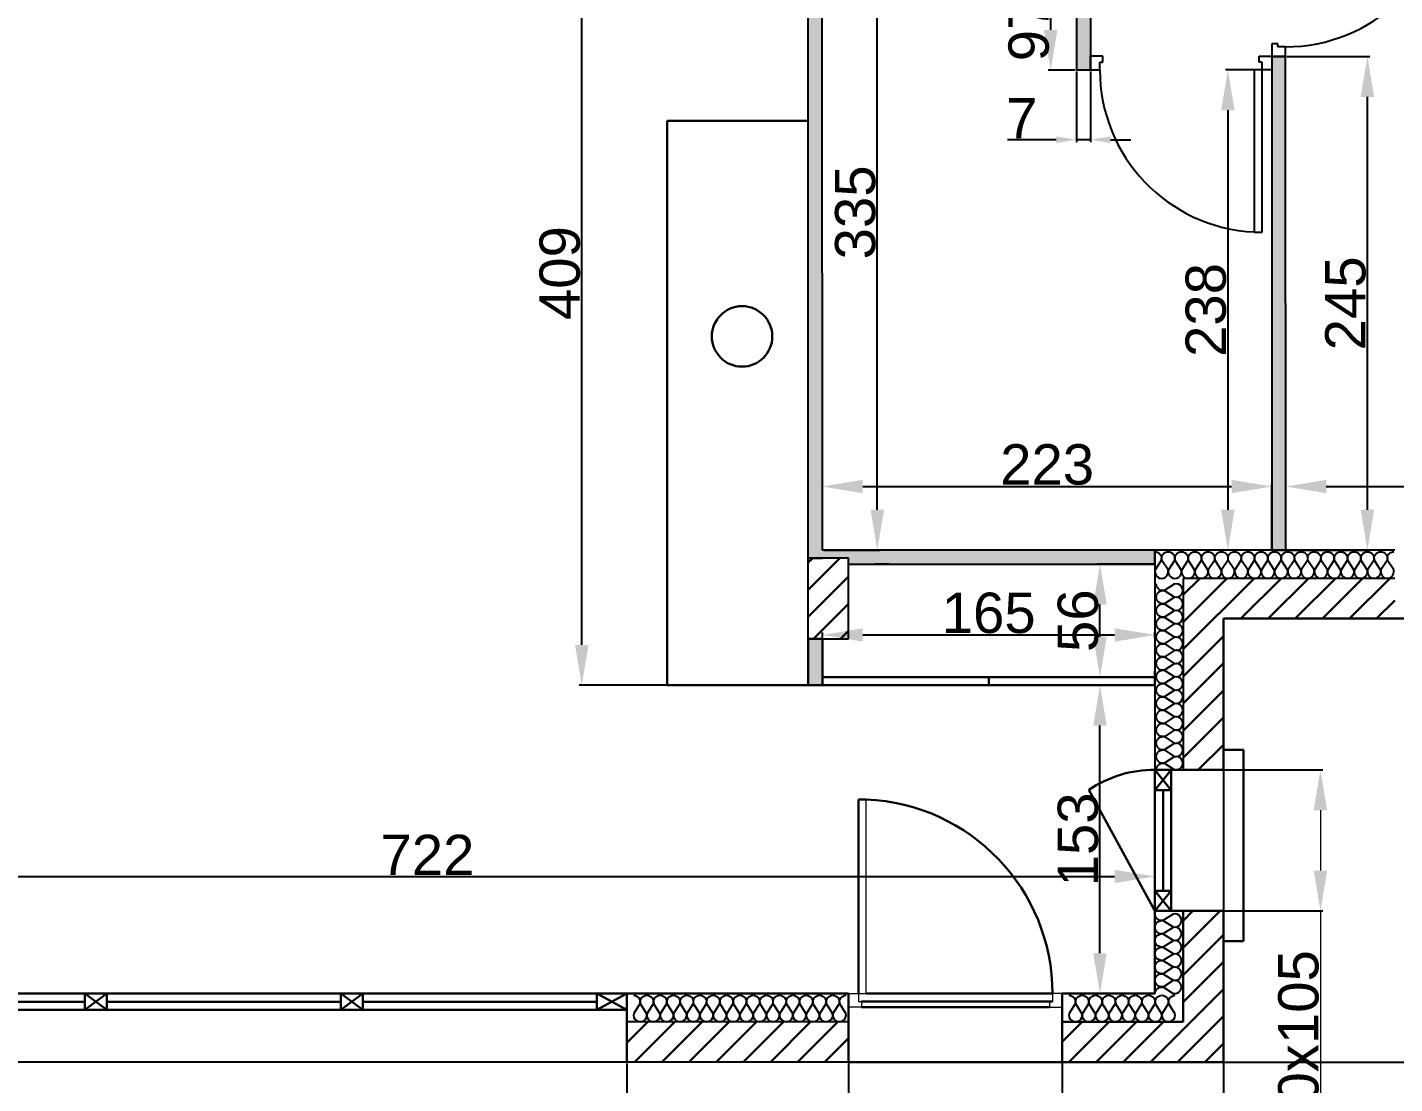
# Model space of a CAD drawing. Header units: millimetres. Extents: x -255 to 11976, y -437 to 3955.
# Drawn here: x 548 to 1226, y -10 to 514 of the extents above; entities that cross this region are included whole.
import ezdxf

# ---------------------------------------------------------------- set-up
doc = ezdxf.new("R2010")
doc.units = ezdxf.units.MM
for name, color, linetype in [('Cheminée', 20, 'Continuous'), ('Cloisons', 8, 'Continuous'), ('Cotation', 7, 'Continuous'), ('Isolation', 6, 'Continuous'), ('MenuisInt', 4, 'Continuous')]:
    doc.layers.add(name, color=color, linetype=linetype)
doc.layers.add('MenuisExt', color=140, linetype='Continuous', lineweight=18)
doc.styles.get("Standard").update_dxf_attribs({"font": 'arial.ttf'})
doc.dimstyles.new('ISO-25', dxfattribs={"dimtxt": 2.5, "dimasz": 2.5, "dimexe": 1.25, "dimexo": 0.625, "dimtad": 1, "dimtxsty": 'Standard', "dimcen": 2.5, "dimadec": 0, "dimazin": 0, "dimtfac": 1, "dimtmove": 0, "dimatfit": 3, "dimfxl": 1, "dimarcsym": 0})

# ---------------------------------------------------------------- blocks, each defined once
blk = doc.blocks.new('*U12')
at = {"flags": 128}
for points in [[(0, 1, -0.505863), (0.239, 0.676), (0.009, 0.318, 1.322645), (0.491, 0.318), (0.261, 0.676, -0.505863), (0.5, 1)], [(0.5, 1, -0.505863), (0.739, 0.676), (0.509, 0.318, 1.322645), (0.991, 0.318), (0.761, 0.676, -0.505863), (1, 1)], [(1, 1, -0.505863), (1.239, 0.676), (1.009, 0.318, 1.322645), (1.491, 0.318), (1.261, 0.676, -0.505863), (1.5, 1)], [(1.5, 1, -0.505863), (1.739, 0.676), (1.509, 0.318, 1.322645), (1.991, 0.318), (1.761, 0.676, -0.505863), (2, 1)], [(2, 1, -0.505863), (2.239, 0.676), (2.009, 0.318, 1.322645), (2.491, 0.318), (2.261, 0.676, -0.505863), (2.5, 1)], [(2.5, 1, -0.505863), (2.739, 0.676), (2.509, 0.318, 1.322645), (2.991, 0.318), (2.761, 0.676, -0.505863), (3, 1)], [(3, 1, -0.505863), (3.239, 0.676), (3.009, 0.318, 1.322645), (3.491, 0.318), (3.261, 0.676, -0.505863), (3.5, 1)], [(3.5, 1, -0.505863), (3.739, 0.676), (3.509, 0.318, 1.322645), (3.991, 0.318), (3.761, 0.676, -0.505863), (4, 1)], [(4, 1, -0.505863), (4.239, 0.676), (4.009, 0.318, 1.322645), (4.491, 0.318), (4.261, 0.676, -0.505863), (4.5, 1)], [(4.5, 1, -0.505863), (4.739, 0.676), (4.509, 0.318, 1.322645), (4.991, 0.318), (4.761, 0.676, -0.505863), (5, 1)], [(5, 1, -0.505863), (5.239, 0.676), (5.009, 0.318, 1.322645), (5.491, 0.318), (5.261, 0.676, -0.505863), (5.5, 1)], [(5.5, 1, -0.505863), (5.739, 0.676), (5.509, 0.318, 1.322645), (5.991, 0.318), (5.761, 0.676, -0.505863), (6, 1)], [(6, 1, -0.505863), (6.239, 0.676), (6.009, 0.318, 1.322645), (6.491, 0.318), (6.261, 0.676, -0.505863), (6.5, 1)], [(6.5, 1, -0.505863), (6.739, 0.676), (6.509, 0.318, 1.322645), (6.991, 0.318), (6.761, 0.676, -0.505863), (7, 1)], [(7, 1, -0.505863), (7.239, 0.676), (7.009, 0.318, 1.322645), (7.491, 0.318), (7.261, 0.676, -0.505863), (7.5, 1)], [(7.5, 1, -0.505863), (7.739, 0.676), (7.509, 0.318, 1.322645), (7.991, 0.318), (7.761, 0.676, -0.505863), (8, 1)]]:
    blk.add_lwpolyline(points, format="xyb", dxfattribs=at)
blk = doc.blocks.new('*U13')
at = {"flags": 128}
for points in [[(0, 1, -0.505863), (0.239, 0.676), (0.009, 0.318, 1.322645), (0.491, 0.318), (0.261, 0.676, -0.505863), (0.5, 1)], [(0.5, 1, -0.505863), (0.739, 0.676), (0.509, 0.318, 1.322645), (0.991, 0.318), (0.761, 0.676, -0.505863), (1, 1)], [(1, 1, -0.505863), (1.239, 0.676), (1.009, 0.318, 1.322645), (1.491, 0.318), (1.261, 0.676, -0.505863), (1.5, 1)], [(1.5, 1, -0.505863), (1.739, 0.676), (1.509, 0.318, 1.322645), (1.991, 0.318), (1.761, 0.676, -0.505863), (2, 1)], [(2, 1, -0.505863), (2.239, 0.676), (2.009, 0.318, 1.322645), (2.491, 0.318), (2.261, 0.676, -0.505863), (2.5, 1)], [(2.5, 1, -0.505863), (2.739, 0.676), (2.509, 0.318, 1.322645), (2.991, 0.318), (2.761, 0.676, -0.505863), (3, 1)], [(3, 1, -0.505863), (3.239, 0.676), (3.009, 0.318, 1.322645), (3.491, 0.318), (3.261, 0.676, -0.505863), (3.5, 1)], [(3.5, 1, -0.505863), (3.739, 0.676), (3.509, 0.318, 1.322645), (3.991, 0.318), (3.761, 0.676, -0.505863), (4, 1)]]:
    blk.add_lwpolyline(points, format="xyb", dxfattribs=at)
blk = doc.blocks.new('*U14')
at = {"flags": 128}
for points in [[(0, 1, -0.505863), (0.239, 0.676), (0.009, 0.318, 1.322645), (0.491, 0.318), (0.261, 0.676, -0.505863), (0.5, 1)], [(0.5, 1, -0.505863), (0.739, 0.676), (0.509, 0.318, 1.322645), (0.991, 0.318), (0.761, 0.676, -0.505863), (1, 1)], [(1, 1, -0.505863), (1.239, 0.676), (1.009, 0.318, 1.322645), (1.491, 0.318), (1.261, 0.676, -0.505863), (1.5, 1)], [(1.5, 1, -0.505863), (1.739, 0.676), (1.509, 0.318, 1.322645), (1.991, 0.318), (1.761, 0.676, -0.505863), (2, 1)], [(2, 1, -0.505863), (2.239, 0.676), (2.009, 0.318, 1.322645), (2.491, 0.318), (2.261, 0.676, -0.505863), (2.5, 1)], [(2.5, 1, -0.505863), (2.739, 0.676), (2.509, 0.318, 1.322645), (2.991, 0.318), (2.761, 0.676, -0.505863), (3, 1)], [(3, 1, -0.505863), (3.239, 0.676), (3.009, 0.318, 1.322645), (3.491, 0.318), (3.261, 0.676, -0.505863), (3.5, 1)], [(3.5, 1, -0.505863), (3.739, 0.676), (3.509, 0.318, 1.322645), (3.991, 0.318), (3.761, 0.676, -0.505863), (4, 1)], [(4, 1, -0.505863), (4.239, 0.676), (4.009, 0.318, 1.322645), (4.491, 0.318), (4.261, 0.676, -0.505863), (4.5, 1)], [(4.5, 1, -0.505863), (4.739, 0.676), (4.509, 0.318, 1.322645), (4.991, 0.318), (4.761, 0.676, -0.505863), (5, 1)], [(5, 1, -0.505863), (5.239, 0.676), (5.009, 0.318, 1.322645), (5.491, 0.318), (5.261, 0.676, -0.505863), (5.5, 1)], [(5.5, 1, -0.505863), (5.739, 0.676), (5.509, 0.318, 1.322645), (5.991, 0.318), (5.761, 0.676, -0.505863), (6, 1)], [(6, 1, -0.505863), (6.239, 0.676), (6.009, 0.318, 1.322645), (6.491, 0.318), (6.261, 0.676, -0.505863), (6.5, 1)], [(6.5, 1, -0.505863), (6.739, 0.676), (6.509, 0.318, 1.322645), (6.991, 0.318), (6.761, 0.676, -0.505863), (7, 1)], [(7, 1, -0.505863), (7.239, 0.676), (7.009, 0.318, 1.322645), (7.491, 0.318), (7.261, 0.676, -0.505863), (7.5, 1)], [(7.5, 1, -0.505863), (7.739, 0.676), (7.509, 0.318, 1.322645), (7.991, 0.318), (7.761, 0.676, -0.505863), (8, 1)], [(8, 1, -0.505863), (8.239, 0.676), (8.009, 0.318, 1.322645), (8.491, 0.318), (8.261, 0.676, -0.505863), (8.5, 1)], [(8.5, 1, -0.505863), (8.739, 0.676), (8.509, 0.318, 1.322645), (8.991, 0.318), (8.761, 0.676, -0.505863), (9, 1)]]:
    blk.add_lwpolyline(points, format="xyb", dxfattribs=at)
blk = doc.blocks.new('*U20')
at = {"flags": 128}
for points in [[(0, 1, -0.505863), (0.239, 0.676), (0.009, 0.318, 1.322645), (0.491, 0.318), (0.261, 0.676, -0.505863), (0.5, 1)], [(0.5, 1, -0.505863), (0.739, 0.676), (0.509, 0.318, 1.322645), (0.991, 0.318), (0.761, 0.676, -0.505863), (1, 1)], [(1, 1, -0.505863), (1.239, 0.676), (1.009, 0.318, 1.322645), (1.491, 0.318), (1.261, 0.676, -0.505863), (1.5, 1)], [(1.5, 1, -0.505863), (1.739, 0.676), (1.509, 0.318, 1.322645), (1.991, 0.318), (1.761, 0.676, -0.505863), (2, 1)], [(2, 1, -0.505863), (2.239, 0.676), (2.009, 0.318, 1.322645), (2.491, 0.318), (2.261, 0.676, -0.505863), (2.5, 1)], [(2.5, 1, -0.505863), (2.739, 0.676), (2.509, 0.318, 1.322645), (2.991, 0.318), (2.761, 0.676, -0.505863), (3, 1)]]:
    blk.add_lwpolyline(points, format="xyb", dxfattribs=at)
blk = doc.blocks.new('*U21')
at = {"flags": 128}
for points in [[(0, 1, -0.505863), (0.239, 0.676), (0.009, 0.318, 1.322645), (0.491, 0.318), (0.261, 0.676, -0.505863), (0.5, 1)], [(0.5, 1, -0.505863), (0.739, 0.676), (0.509, 0.318, 1.322645), (0.991, 0.318), (0.761, 0.676, -0.505863), (1, 1)], [(1, 1, -0.505863), (1.239, 0.676), (1.009, 0.318, 1.322645), (1.491, 0.318), (1.261, 0.676, -0.505863), (1.5, 1)], [(1.5, 1, -0.505863), (1.739, 0.676), (1.509, 0.318, 1.322645), (1.991, 0.318), (1.761, 0.676, -0.505863), (2, 1)], [(2, 1, -0.505863), (2.239, 0.676), (2.009, 0.318, 1.322645), (2.491, 0.318), (2.261, 0.676, -0.505863), (2.5, 1)], [(2.5, 1, -0.505863), (2.739, 0.676), (2.509, 0.318, 1.322645), (2.991, 0.318), (2.761, 0.676, -0.505863), (3, 1)], [(3, 1, -0.505863), (3.239, 0.676), (3.009, 0.318, 1.322645), (3.491, 0.318), (3.261, 0.676, -0.505863), (3.5, 1)], [(3.5, 1, -0.505863), (3.739, 0.676), (3.509, 0.318, 1.322645), (3.991, 0.318), (3.761, 0.676, -0.505863), (4, 1)], [(4, 1, -0.505863), (4.239, 0.676), (4.009, 0.318, 1.322645), (4.491, 0.318), (4.261, 0.676, -0.505863), (4.5, 1)], [(4.5, 1, -0.505863), (4.739, 0.676), (4.509, 0.318, 1.322645), (4.991, 0.318), (4.761, 0.676, -0.505863), (5, 1)], [(5, 1, -0.505863), (5.239, 0.676), (5.009, 0.318, 1.322645), (5.491, 0.318), (5.261, 0.676, -0.505863), (5.5, 1)], [(5.5, 1, -0.505863), (5.739, 0.676), (5.509, 0.318, 1.322645), (5.991, 0.318), (5.761, 0.676, -0.505863), (6, 1)], [(6, 1, -0.505863), (6.239, 0.676), (6.009, 0.318, 1.322645), (6.491, 0.318), (6.261, 0.676, -0.505863), (6.5, 1)], [(6.5, 1, -0.505863), (6.739, 0.676), (6.509, 0.318, 1.322645), (6.991, 0.318), (6.761, 0.676, -0.505863), (7, 1)]]:
    blk.add_lwpolyline(points, format="xyb", dxfattribs=at)
blk = doc.blocks.new('*D43')
at = {"layer": 'Cotation', "color": 0, "lineweight": -2, "transparency": 16777216}
for p, q in [((351.13, -0.32), (351.13, -120.43)), ((1141.13, -0.32), (1141.13, -120.43)), ((371.13, -119.18), (1121.13, -119.18))]:
    blk.add_line(p, q, dxfattribs=at)
at = {"layer": 'Cotation', "color": 0, "lineweight": 30, "transparency": 16777216}
for points in [[(371.13, -115.85), (371.13, -122.52), (351.13, -119.18)], [(1121.13, -115.85), (1121.13, -122.52), (1141.13, -119.18)]]:
    blk.add_solid(points, dxfattribs=at)
at = {"layer": 'Defpoints', "color": 0, "lineweight": 30, "transparency": 16777216}
for p in [(351.13, 0.31), (1141.13, 0.31), (1141.13, -119.18)]:
    blk.add_point(p, dxfattribs=at)
at = {"layer": 'Cotation', "color": 0, "lineweight": 30, "transparency": 16777216, "insert": (746.13, -108.35), "char_height": 20, "attachment_point": 5}
blk.add_mtext('790', dxfattribs=at)
blk = doc.blocks.new('*D44')
at = {"layer": 'Cotation', "color": 0, "lineweight": -2, "transparency": 16777216}
for p, q in [((1141.13, 219.68), (1141.13, -120.85)), ((1491.13, 219.68), (1491.13, -120.85)), ((1161.13, -119.6), (1471.13, -119.6))]:
    blk.add_line(p, q, dxfattribs=at)
at = {"layer": 'Cotation', "color": 0, "lineweight": 30, "transparency": 16777216}
for points in [[(1161.13, -116.27), (1161.13, -122.93), (1141.13, -119.6)], [(1471.13, -116.27), (1471.13, -122.93), (1491.13, -119.6)]]:
    blk.add_solid(points, dxfattribs=at)
at = {"layer": 'Defpoints', "color": 0, "lineweight": 30, "transparency": 16777216}
for p in [(1141.13, 220.31), (1491.13, 220.31), (1491.13, -119.6)]:
    blk.add_point(p, dxfattribs=at)
at = {"layer": 'Cotation', "color": 0, "lineweight": 30, "transparency": 16777216, "insert": (1316.13, -108.76), "char_height": 20, "attachment_point": 5}
blk.add_mtext('350', dxfattribs=at)
blk = doc.blocks.new('*D47')
at = {"layer": 'Cotation', "color": 0, "lineweight": -2, "transparency": 16777216}
for p, q in [((1141.76, 220.31), (1746.33, 220.31)), ((1745.08, 200.31), (1745.08, 20.31)), ((1141.76, 0.31), (1746.33, 0.31))]:
    blk.add_line(p, q, dxfattribs=at)
at = {"layer": 'Cotation', "color": 0, "lineweight": 30, "transparency": 16777216}
for points in [[(1741.75, 200.31), (1748.41, 200.31), (1745.08, 220.31)], [(1741.75, 20.31), (1748.41, 20.31), (1745.08, 0.31)]]:
    blk.add_solid(points, dxfattribs=at)
at = {"layer": 'Defpoints', "color": 0, "lineweight": 30, "transparency": 16777216}
for p in [(1141.13, 220.31), (1141.13, 0.31), (1745.08, 0.31)]:
    blk.add_point(p, dxfattribs=at)
at = {"layer": 'Cotation', "color": 0, "lineweight": 30, "transparency": 16777216, "insert": (1734.25, 110.31), "char_height": 20, "attachment_point": 5, "rotation": 90}
blk.add_mtext('220', dxfattribs=at)
blk = doc.blocks.new('*D55')
at = {"layer": 'Cotation', "color": 0, "lineweight": -2, "transparency": 16777216}
for p, q in [((445.13, -0.32), (445.13, -56.59)), ((845.13, -0.32), (845.13, -56.59))]:
    blk.add_line(p, q, dxfattribs=at)
at = {"layer": 'Cotation', "color": 0, "lineweight": 9, "transparency": 16777216}
blk.add_line((465.13, -55.34), (825.13, -55.34), dxfattribs=at)
at = {"layer": 'Cotation', "color": 0, "lineweight": 30, "transparency": 16777216}
for points in [[(465.13, -52), (465.13, -58.67), (445.13, -55.34)], [(825.13, -52), (825.13, -58.67), (845.13, -55.34)]]:
    blk.add_solid(points, dxfattribs=at)
at = {"layer": 'Defpoints', "color": 0, "lineweight": 30, "transparency": 16777216}
for p in [(445.13, 0.31), (845.13, 0.31), (845.13, -55.34)]:
    blk.add_point(p, dxfattribs=at)
at = {"layer": 'Cotation', "color": 0, "lineweight": 30, "transparency": 16777216, "insert": (645.13, -44.5), "char_height": 20, "attachment_point": 5}
blk.add_mtext('400x215', dxfattribs=at)
blk = doc.blocks.new('*D56')
at = {"layer": 'Cotation', "color": 0, "lineweight": -2, "transparency": 16777216}
for p, q in [((955.13, -0.32), (955.13, -57.84)), ((1061.13, -0.32), (1061.13, -57.84))]:
    blk.add_line(p, q, dxfattribs=at)
at = {"layer": 'Cotation', "color": 0, "lineweight": 9, "transparency": 16777216}
blk.add_line((975.13, -56.59), (1041.13, -56.59), dxfattribs=at)
at = {"layer": 'Cotation', "color": 0, "lineweight": 30, "transparency": 16777216}
for points in [[(975.13, -53.25), (975.13, -59.92), (955.13, -56.59)], [(1041.13, -53.25), (1041.13, -59.92), (1061.13, -56.59)]]:
    blk.add_solid(points, dxfattribs=at)
at = {"layer": 'Defpoints', "color": 0, "lineweight": 30, "transparency": 16777216}
for p in [(955.13, 0.31), (1061.13, 0.31), (1061.13, -56.59)]:
    blk.add_point(p, dxfattribs=at)
at = {"layer": 'Cotation', "color": 0, "lineweight": 30, "transparency": 16777216, "insert": (1008.13, -45.75), "char_height": 20, "width": 42.292, "attachment_point": 5}
blk.add_mtext('106x215', dxfattribs=at)
blk = doc.blocks.new('*D57')
at = {"layer": 'Cotation', "color": 0, "lineweight": -2, "transparency": 16777216}
for p, q in [((1141.76, 145.31), (1190.48, 145.31)), ((1141.76, 75.31), (1190.48, 75.31))]:
    blk.add_line(p, q, dxfattribs=at)
at = {"layer": 'Cotation', "color": 0, "lineweight": 9, "transparency": 16777216}
for p, q in [((1189.23, 125.31), (1189.23, 95.31)), ((1189.23, 75.31), (1189.23, -35.16))]:
    blk.add_line(p, q, dxfattribs=at)
at = {"layer": 'Cotation', "color": 0, "lineweight": 30, "transparency": 16777216}
for points in [[(1185.9, 125.31), (1192.57, 125.31), (1189.23, 145.31)], [(1185.9, 95.31), (1192.57, 95.31), (1189.23, 75.31)]]:
    blk.add_solid(points, dxfattribs=at)
at = {"layer": 'Defpoints', "color": 0, "lineweight": 30, "transparency": 16777216}
for p in [(1141.13, 145.31), (1141.13, 75.31), (1189.23, 75.31)]:
    blk.add_point(p, dxfattribs=at)
at = {"layer": 'Cotation', "color": 0, "lineweight": 30, "transparency": 16777216, "insert": (1178.4, 10.07), "char_height": 20, "attachment_point": 5, "rotation": 90}
blk.add_mtext('70x105', dxfattribs=at)
blk = doc.blocks.new('*D63')
at = {"layer": 'Cotation', "color": 0, "lineweight": -2, "transparency": 16777216}
for p, q in [((385.13, 34.93), (385.13, 93.69)), ((1107.13, 34.93), (1107.13, 93.69))]:
    blk.add_line(p, q, dxfattribs=at)
at = {"layer": 'Cotation', "color": 0, "lineweight": -3, "transparency": 16777216}
blk.add_line((405.13, 92.44), (1087.13, 92.44), dxfattribs=at)
at = {"layer": 'Cotation', "color": 0, "lineweight": 30, "transparency": 16777216}
for points in [[(405.13, 95.77), (405.13, 89.11), (385.13, 92.44)], [(1087.13, 95.77), (1087.13, 89.11), (1107.13, 92.44)]]:
    blk.add_solid(points, dxfattribs=at)
at = {"layer": 'Defpoints', "color": 0, "lineweight": 30, "transparency": 16777216}
for p in [(1107.13, 92.44), (385.13, 34.31), (1107.13, 34.31)]:
    blk.add_point(p, dxfattribs=at)
at = {"layer": 'Cotation', "color": 0, "lineweight": 30, "transparency": 16777216, "insert": (746.13, 103.11), "char_height": 20, "attachment_point": 5}
blk.add_mtext('722', dxfattribs=at)
blk = doc.blocks.new('*D72')
at = {"layer": 'Cotation', "color": 0, "lineweight": -2, "transparency": 16777216}
for p, q in [((1172.13, 254.93), (1172.13, 287.09)), ((1457.13, 254.93), (1457.13, 287.09))]:
    blk.add_line(p, q, dxfattribs=at)
at = {"layer": 'Cotation', "color": 0, "lineweight": -3, "transparency": 16777216}
blk.add_line((1192.13, 285.84), (1437.13, 285.84), dxfattribs=at)
at = {"layer": 'Cotation', "color": 0, "lineweight": 30, "transparency": 16777216}
for points in [[(1192.13, 289.17), (1192.13, 282.51), (1172.13, 285.84)], [(1437.13, 289.17), (1437.13, 282.51), (1457.13, 285.84)]]:
    blk.add_solid(points, dxfattribs=at)
at = {"layer": 'Defpoints', "color": 0, "lineweight": 30, "transparency": 16777216}
for p in [(1457.13, 285.84), (1172.13, 254.31), (1457.13, 254.31)]:
    blk.add_point(p, dxfattribs=at)
at = {"layer": 'Cotation', "color": 0, "lineweight": 30, "transparency": 16777216, "insert": (1314.63, 296.67), "char_height": 20, "attachment_point": 5}
blk.add_mtext('285', dxfattribs=at)
blk = doc.blocks.new('*D73')
at = {"layer": 'Cotation', "color": 0, "lineweight": -2, "transparency": 16777216}
for p, q in [((1172.55, 499.1), (1213.79, 499.1)), ((1172.76, 254.31), (1213.79, 254.31))]:
    blk.add_line(p, q, dxfattribs=at)
at = {"layer": 'Cotation', "color": 0, "lineweight": -3, "transparency": 16777216}
blk.add_line((1212.54, 274.31), (1212.54, 479.1), dxfattribs=at)
at = {"layer": 'Cotation', "color": 0, "lineweight": 30, "transparency": 16777216}
for points in [[(1209.21, 479.1), (1215.88, 479.1), (1212.54, 499.1)], [(1209.21, 274.31), (1215.88, 274.31), (1212.54, 254.31)]]:
    blk.add_solid(points, dxfattribs=at)
at = {"layer": 'Defpoints', "color": 0, "lineweight": 30, "transparency": 16777216}
for p in [(1171.92, 499.1), (1212.54, 499.1), (1172.13, 254.31)]:
    blk.add_point(p, dxfattribs=at)
at = {"layer": 'Cotation', "color": 0, "lineweight": 30, "transparency": 16777216, "insert": (1201.71, 376.7), "char_height": 20, "attachment_point": 5, "rotation": 90}
blk.add_mtext('245', dxfattribs=at)
blk = doc.blocks.new('*D75')
at = {"layer": 'Cotation', "color": 0, "lineweight": -2, "transparency": 16777216}
for p, q in [((942.13, 254.93), (942.13, 287.09)), ((1165.13, 254.93), (1165.13, 287.09))]:
    blk.add_line(p, q, dxfattribs=at)
at = {"layer": 'Cotation', "color": 0, "lineweight": -3, "transparency": 16777216}
blk.add_line((962.13, 285.84), (1145.13, 285.84), dxfattribs=at)
at = {"layer": 'Cotation', "color": 0, "lineweight": 30, "transparency": 16777216}
for points in [[(962.13, 289.17), (962.13, 282.51), (942.13, 285.84)], [(1145.13, 289.17), (1145.13, 282.51), (1165.13, 285.84)]]:
    blk.add_solid(points, dxfattribs=at)
at = {"layer": 'Defpoints', "color": 0, "lineweight": 30, "transparency": 16777216}
for p in [(1165.13, 285.84), (942.13, 254.31), (1165.13, 254.31)]:
    blk.add_point(p, dxfattribs=at)
at = {"layer": 'Cotation', "color": 0, "lineweight": 30, "transparency": 16777216, "insert": (1053.63, 296.68), "char_height": 20, "attachment_point": 5}
blk.add_mtext('223', dxfattribs=at)
blk = doc.blocks.new('*D77')
at = {"layer": 'Cotation', "color": 0, "lineweight": -2, "transparency": 16777216}
for p, q in [((942.55, 589.31), (970.6, 589.31)), ((942.76, 254.31), (970.6, 254.31))]:
    blk.add_line(p, q, dxfattribs=at)
at = {"layer": 'Cotation', "color": 0, "lineweight": -3, "transparency": 16777216}
blk.add_line((969.35, 274.31), (969.35, 569.31), dxfattribs=at)
at = {"layer": 'Cotation', "color": 0, "lineweight": 30, "transparency": 16777216}
for points in [[(966.02, 569.31), (972.69, 569.31), (969.35, 589.31)], [(966.02, 274.31), (972.69, 274.31), (969.35, 254.31)]]:
    blk.add_solid(points, dxfattribs=at)
at = {"layer": 'Defpoints', "color": 0, "lineweight": 30, "transparency": 16777216}
for p in [(941.93, 589.31), (969.35, 589.31), (942.13, 254.31)]:
    blk.add_point(p, dxfattribs=at)
at = {"layer": 'Cotation', "color": 0, "lineweight": 30, "transparency": 16777216, "insert": (958.51, 421.81), "char_height": 20, "attachment_point": 5, "rotation": 90}
blk.add_mtext('335', dxfattribs=at)
blk = doc.blocks.new('*D79')
at = {"layer": 'Cotation', "color": 0, "lineweight": -2, "transparency": 16777216}
for p, q in [((1067.51, 589.31), (1054.12, 589.31)), ((1067.51, 492.31), (1054.12, 492.31))]:
    blk.add_line(p, q, dxfattribs=at)
at = {"layer": 'Cotation', "color": 0, "lineweight": -3, "transparency": 16777216}
blk.add_line((1055.37, 569.31), (1055.37, 512.31), dxfattribs=at)
at = {"layer": 'Cotation', "color": 0, "lineweight": 30, "transparency": 16777216}
for points in [[(1052.04, 569.31), (1058.71, 569.31), (1055.37, 589.31)], [(1052.04, 512.31), (1058.71, 512.31), (1055.37, 492.31)]]:
    blk.add_solid(points, dxfattribs=at)
at = {"layer": 'Defpoints', "color": 0, "lineweight": 30, "transparency": 16777216}
for p in [(1068.13, 589.31), (1055.37, 492.31), (1068.13, 492.31)]:
    blk.add_point(p, dxfattribs=at)
at = {"layer": 'Cotation', "color": 0, "lineweight": 30, "transparency": 16777216, "insert": (1044.54, 512.31), "char_height": 20, "attachment_point": 5, "rotation": 90}
blk.add_mtext('97', dxfattribs=at)
blk = doc.blocks.new('*D80')
at = {"layer": 'Cotation', "color": 0, "lineweight": -2, "transparency": 16777216}
for p, q in [((1164.51, 492.52), (1142.05, 492.52)), ((1164.51, 254.31), (1142.05, 254.31))]:
    blk.add_line(p, q, dxfattribs=at)
at = {"layer": 'Cotation', "color": 0, "lineweight": -3, "transparency": 16777216}
blk.add_line((1143.3, 472.52), (1143.3, 274.31), dxfattribs=at)
at = {"layer": 'Cotation', "color": 0, "lineweight": 30, "transparency": 16777216}
for points in [[(1139.97, 472.52), (1146.63, 472.52), (1143.3, 492.52)], [(1139.97, 274.31), (1146.63, 274.31), (1143.3, 254.31)]]:
    blk.add_solid(points, dxfattribs=at)
at = {"layer": 'Defpoints', "color": 0, "lineweight": 30, "transparency": 16777216}
for p in [(1165.13, 492.52), (1143.3, 254.31), (1165.13, 254.31)]:
    blk.add_point(p, dxfattribs=at)
at = {"layer": 'Cotation', "color": 0, "lineweight": 30, "transparency": 16777216, "insert": (1132.46, 373.41), "char_height": 20, "attachment_point": 5, "rotation": 90}
blk.add_mtext('238', dxfattribs=at)
blk = doc.blocks.new('*D82')
at = {"layer": 'Cotation', "color": 0, "lineweight": -2, "transparency": 16777216}
for p, q in [((1106.51, 187.31), (1078.59, 187.31)), ((1079.84, 54.31), (1079.84, 167.31)), ((1106.51, 34.31), (1078.59, 34.31))]:
    blk.add_line(p, q, dxfattribs=at)
at = {"layer": 'Cotation', "color": 0, "lineweight": 30, "transparency": 16777216}
for points in [[(1076.5, 167.31), (1083.17, 167.31), (1079.84, 187.31)], [(1076.5, 54.31), (1083.17, 54.31), (1079.84, 34.31)]]:
    blk.add_solid(points, dxfattribs=at)
at = {"layer": 'Defpoints', "color": 0, "lineweight": 30, "transparency": 16777216}
for p in [(1079.84, 187.31), (1107.13, 187.31), (1107.13, 34.31)]:
    blk.add_point(p, dxfattribs=at)
at = {"layer": 'Cotation', "color": 0, "lineweight": 30, "transparency": 16777216, "insert": (1068.99, 110.81), "char_height": 20, "attachment_point": 5, "rotation": 90}
blk.add_mtext('153', dxfattribs=at)
blk = doc.blocks.new('*D83')
at = {"layer": 'Cotation', "color": 0, "lineweight": -2, "transparency": 16777216}
for p, q in [((942.13, 210.93), (942.13, 213.47)), ((962.13, 212.22), (1087.13, 212.22)), ((1107.13, 210.93), (1107.13, 213.47))]:
    blk.add_line(p, q, dxfattribs=at)
at = {"layer": 'Cotation', "color": 0, "lineweight": 30, "transparency": 16777216}
for points in [[(962.13, 215.55), (962.13, 208.89), (942.13, 212.22)], [(1087.13, 215.55), (1087.13, 208.89), (1107.13, 212.22)]]:
    blk.add_solid(points, dxfattribs=at)
at = {"layer": 'Defpoints', "color": 0, "lineweight": 30, "transparency": 16777216}
for p in [(1107.13, 212.22), (942.13, 210.31), (1107.13, 210.31)]:
    blk.add_point(p, dxfattribs=at)
at = {"layer": 'Cotation', "color": 0, "lineweight": 30, "transparency": 16777216, "insert": (1024.63, 223.06), "char_height": 20, "attachment_point": 5}
blk.add_mtext('165', dxfattribs=at)
blk = doc.blocks.new('*D84')
at = {"layer": 'Cotation', "color": 0, "lineweight": -2, "transparency": 16777216}
for p, q in [((1106.51, 247.31), (1078.59, 247.31)), ((1079.84, 211.31), (1079.84, 227.31)), ((1106.51, 191.31), (1078.59, 191.31))]:
    blk.add_line(p, q, dxfattribs=at)
at = {"layer": 'Cotation', "color": 0, "lineweight": 30, "transparency": 16777216}
for points in [[(1076.5, 227.31), (1083.17, 227.31), (1079.84, 247.31)], [(1076.5, 211.31), (1083.17, 211.31), (1079.84, 191.31)]]:
    blk.add_solid(points, dxfattribs=at)
at = {"layer": 'Defpoints', "color": 0, "lineweight": 30, "transparency": 16777216}
for p in [(1079.84, 247.31), (1107.13, 247.31), (1107.13, 191.31)]:
    blk.add_point(p, dxfattribs=at)
at = {"layer": 'Cotation', "color": 0, "lineweight": 30, "transparency": 16777216, "insert": (1069, 219.31), "char_height": 20, "attachment_point": 5, "rotation": 90}
blk.add_mtext('56', dxfattribs=at)
blk = doc.blocks.new('*D85')
at = {"layer": 'Cotation', "color": 0, "lineweight": -2, "transparency": 16777216}
for p, q in [((934.51, 596.1), (821.47, 596.1)), ((822.72, 207.31), (822.72, 576.1)), ((934.51, 187.31), (821.47, 187.31))]:
    blk.add_line(p, q, dxfattribs=at)
at = {"layer": 'Cotation', "color": 0, "lineweight": 30, "transparency": 16777216}
for points in [[(819.39, 576.1), (826.05, 576.1), (822.72, 596.1)], [(819.39, 207.31), (826.05, 207.31), (822.72, 187.31)]]:
    blk.add_solid(points, dxfattribs=at)
at = {"layer": 'Defpoints', "color": 0, "lineweight": 30, "transparency": 16777216}
for p in [(822.72, 596.1), (935.13, 596.1), (935.13, 187.31)]:
    blk.add_point(p, dxfattribs=at)
at = {"layer": 'Cotation', "color": 0, "lineweight": 30, "transparency": 16777216, "insert": (811.88, 391.7), "char_height": 20, "attachment_point": 5, "rotation": 90}
blk.add_mtext('409', dxfattribs=at)
blk = doc.blocks.new('*D100')
at = {"layer": 'Cotation', "color": 0, "lineweight": -2, "transparency": 16777216}
for p, q in [((1068.13, 491.68), (1068.13, 456.62)), ((1075.13, 491.68), (1075.13, 456.62)), ((1058.13, 457.87), (1033.94, 457.87)), ((1075.13, 457.87), (1068.13, 457.87)), ((1085.13, 457.87), (1095.13, 457.87))]:
    blk.add_line(p, q, dxfattribs=at)
at = {"layer": 'Cotation', "color": 0, "lineweight": 30, "transparency": 16777216}
for points in [[(1058.13, 459.54), (1058.13, 456.2), (1068.13, 457.87)], [(1085.13, 459.54), (1085.13, 456.2), (1075.13, 457.87)]]:
    blk.add_solid(points, dxfattribs=at)
at = {"layer": 'Defpoints', "color": 0, "lineweight": 30, "transparency": 16777216}
for p in [(1068.13, 492.31), (1075.13, 492.31), (1068.13, 457.87)]:
    blk.add_point(p, dxfattribs=at)
at = {"layer": 'Cotation', "color": 0, "lineweight": 30, "transparency": 16777216, "insert": (1041.04, 468.49), "char_height": 20, "attachment_point": 5}
blk.add_mtext('7', dxfattribs=at)

msp = doc.modelspace()

# ---------------------------------------------------------------- hatches: boundary and pattern name
at = {"lineweight": 30, "transparency": 33554687}
h = msp.add_hatch(dxfattribs=at)
h.set_pattern_fill('ANSI31', color=256, scale=3)
h.paths.add_polyline_path([(291.135, 820.308), (1.135, 820.308), (1.135, 726.308), (21.135, 726.308), (21.135, 800.308), (1231.135, 800.137), (1231.135, 820.308), (1181.135, 820.308), (1091.135, 820.308), (545.135, 820.308), (545.135, 800.104), (452.135, 800.308), (452.135, 820.308)])
h.paths.add_polyline_path([(1.135, 444.308), (21.135, 444.308), (21.135, 596.308), (1.135, 596.308)])
h.paths.add_polyline_path([(21.135, 240.308), (21.135, 314.308), (1.135, 314.308), (1.135, 300.308), (1.135, 220.308), (86.135, 220.308), (86.135, 240.308)])
h.paths.add_polyline_path([(351.135, 220.308), (351.135, 0.308), (445.135, 0.308), (445.135, 20.308), (371.135, 20.308), (371.135, 220.308), (371.135, 240.308), (266.135, 240.308), (266.135, 220.308)])
h.paths.add_polyline_path([(845.135, 20.308), (845.135, 0.308), (955.135, 0.308), (955.135, 20.308)])
h.paths.add_polyline_path([(1061.135, 20.308), (1061.135, 0.308), (1141.135, 0.308), (1141.135, 75.308), (1121.135, 75.308), (1121.135, 20.308)])
h.paths.add_polyline_path([(1121.135, 145.308), (1141.135, 145.308), (1141.135, 220.308), (1226.135, 220.308), (1226.135, 240.308), (1121.135, 240.308)])
h.paths.add_polyline_path([(1491.135, 220.308), (1491.135, 820.308), (1301.135, 820.308), (1301.135, 800.308), (1471.135, 800.308), (1471.135, 240.308), (1406.135, 240.308), (1406.135, 220.308)])
h = msp.add_hatch(dxfattribs=at)
h.set_pattern_fill('ANSI31', color=256, scale=3)
h.paths.add_polyline_path([(955.135, 250.308), (935.135, 250.308), (935.135, 210.308), (955.135, 210.308)])
at = {"layer": 'Cloisons', "lineweight": 30, "transparency": 33554687}
h = msp.add_hatch(dxfattribs=at)
h.set_pattern_fill('HONEY', color=256)
h.paths.add_polyline_path([(1132.135, 786.308), (1125.135, 786.308), (1125.135, 686.308), (1132.135, 686.308)])
h.paths.add_polyline_path([(1172.135, 693.308), (1132.135, 693.308), (1132.135, 686.308), (1172.135, 686.308)])
h.paths.add_polyline_path([(1457.135, 596.308), (1172.135, 596.308), (1172.135, 596.098), (1165.345, 596.098), (1165.345, 596.308), (1165.135, 596.308), (1165.135, 589.308), (1457.135, 589.308)])
h.paths.add_polyline_path([(942.135, 786.308), (935.135, 786.308), (935.135, 686.308), (941.925, 686.308), (1042.135, 686.308), (1042.135, 696.308), (942.135, 696.308)])
h.paths.add_polyline_path([(962.135, 786.308), (955.135, 786.308), (955.135, 765.627), (962.135, 765.627)], flags=17)
h.paths.add_polyline_path([(962.135, 765.627), (955.135, 765.627), (955.135, 723.627), (962.135, 723.627)], flags=17)
h.paths.add_polyline_path([(962.135, 723.627), (955.135, 723.627), (955.135, 696.308), (962.135, 696.308)], flags=17)
h.paths.add_polyline_path([(1075.135, 596.308), (942.135, 596.308), (941.925, 596.301), (941.929, 589.308), (1068.135, 589.308), (1068.135, 499.308), (1068.135, 492.308), (1074.925, 492.308), (1074.925, 499.308)])
h.paths.add_polyline_path([(1171.925, 499.098), (1165.135, 499.098), (1165.135, 492.518), (1165.135, 254.308), (1172.135, 254.308)])
h.paths.add_polyline_path([(941.925, 596.098), (935.135, 596.098), (935.135, 250.308), (942.135, 250.308), (955.135, 250.308), (955.135, 247.308), (1107.135, 247.308), (1107.135, 254.308), (942.135, 254.308)])
h.paths.add_polyline_path([(935.135, 210.308), (942.135, 210.308), (942.135, 194.308), (942.135, 187.308), (1107.135, 187.308), (935.135, 187.308)])

# ---------------------------------------------------------------- linework, layer by layer
for p, q in [((935.135, 210.308), (935.135, 250.308)), ((1226.135, 240.308), (1121.135, 240.308)), ((1121.135, 240.308), (1121.135, 145.308)), ((1491.135, 220.308), (1141.135, 220.308)), ((955.135, 20.308), (845.135, 20.308)), ((1141.135, 0.308), (351.135, 0.308))]:
    msp.add_line(p, q)
at = {"lineweight": 30}
for p, q in [((1141.135, 145.308), (1141.135, 220.308)), ((1141.135, 155.308), (1151.135, 155.308)), ((1141.135, 145.308), (1141.135, 150.308)), ((1151.135, 155.308), (1151.135, 60.308)), ((1107.135, 145.308), (1141.135, 145.308)), ((1141.135, 75.308), (1107.135, 75.308)), ((1121.135, 20.308), (1121.135, 75.308)), ((1141.135, 0.308), (1141.135, 75.308)), ((1151.135, 60.308), (1141.135, 60.308)), ((845.135, 34.308), (845.135, 0.308)), ((955.135, 0.308), (955.135, 34.308)), ((1061.135, 0.308), (1061.135, 34.308)), ((1121.135, 20.308), (1061.135, 20.308)), ((1061.135, 0.308), (955.135, 0.308)), ((1141.135, 0.308), (1061.135, 0.308))]:
    msp.add_line(p, q, dxfattribs=at)
at = {"layer": 'Cheminée', "lineweight": 30}
for p, q in [((865.135, 187.308), (865.135, 467.308)), ((865.135, 467.308), (935.135, 467.308)), ((935.135, 187.308), (865.135, 187.308))]:
    msp.add_line(p, q, dxfattribs=at)
msp.add_circle((902.264, 360.308), 15, dxfattribs=at)
at = {"layer": 'Cloisons'}
for p, q in [((935.135, 250.308), (935.135, 599.308)), ((942.135, 254.308), (941.925, 596.308)), ((1075.135, 596.308), (1075.135, 492.308)), ((1068.135, 589.308), (1068.135, 492.308)), ((1165.135, 499.098), (1165.135, 254.308)), ((1172.135, 254.308), (1171.925, 499.098)), ((1075.135, 492.308), (1068.135, 492.308)), ((1165.135, 254.308), (942.135, 254.308)), ((1107.135, 247.308), (1107.135, 254.308)), ((1165.135, 254.308), (1172.135, 254.308)), ((955.135, 250.308), (935.135, 250.308)), ((935.135, 250.308), (942.135, 250.308)), ((955.135, 210.308), (955.135, 250.308)), ((955.135, 247.308), (1107.135, 247.308)), ((975.135, 247.308), (968.135, 247.308)), ((935.135, 210.308), (955.135, 210.308))]:
    msp.add_line(p, q, dxfattribs=at)
at = {"layer": 'Cloisons', "lineweight": 30}
for p, q in [((1171.925, 499.098), (1165.135, 499.098)), ((935.135, 187.308), (935.135, 210.308)), ((935.135, 210.308), (942.135, 210.308)), ((942.135, 210.308), (942.135, 187.308)), ((1107.135, 194.308), (1107.135, 187.308)), ((942.135, 187.308), (935.135, 187.308))]:
    msp.add_line(p, q, dxfattribs=at)
at = {"layer": 'Isolation'}
for p, q in [((1226.135, 254.308), (1107.135, 254.308)), ((1107.135, 254.308), (1107.135, 145.308))]:
    msp.add_line(p, q, dxfattribs=at)
at = {"layer": 'Isolation', "lineweight": 30}
for p, q in [((1107.135, 34.308), (1107.135, 75.308)), ((845.135, 34.308), (955.135, 34.308)), ((1061.135, 34.308), (1107.135, 34.308))]:
    msp.add_line(p, q, dxfattribs=at)
at = {"layer": 'MenuisExt', "lineweight": 30}
for p, q in [((1107.135, 145.308), (1107.135, 135.308)), ((1115.135, 145.308), (1107.135, 145.308)), ((1107.135, 145.308), (1115.135, 135.308)), ((1107.135, 135.308), (1115.135, 145.308)), ((1115.135, 135.308), (1115.135, 145.308)), ((959.985, 34.308), (959.985, 130.608)), ((959.985, 130.608), (963.865, 130.608)), ((1107.135, 75.308), (1074.319, 135.333)), ((1107.135, 135.308), (1115.135, 135.308)), ((1107.135, 85.308), (1107.135, 135.308)), ((1111.135, 135.308), (1111.135, 85.308)), ((1115.135, 85.308), (1115.135, 135.308)), ((1107.135, 75.308), (1107.135, 85.308)), ((1107.135, 85.308), (1115.135, 85.308)), ((1107.135, 85.308), (1115.135, 75.308)), ((1107.135, 75.308), (1115.135, 85.308)), ((1115.135, 85.308), (1115.135, 75.308)), ((1115.135, 75.308), (1107.135, 75.308)), ((460.135, 34.308), (576.135, 34.308)), ((576.135, 34.308), (576.135, 26.308)), ((576.135, 34.308), (587.135, 34.308)), ((576.135, 26.308), (587.135, 34.308)), ((576.135, 34.308), (587.135, 26.308)), ((587.135, 34.308), (587.135, 26.308)), ((587.135, 34.308), (703.135, 34.308)), ((703.135, 34.308), (703.135, 26.308)), ((703.135, 34.308), (714.135, 34.308)), ((703.135, 26.308), (714.135, 34.308)), ((703.135, 34.308), (714.135, 26.308)), ((714.135, 34.308), (714.135, 26.308)), ((714.135, 34.308), (830.135, 34.308)), ((830.135, 34.308), (830.135, 26.308)), ((830.135, 34.308), (845.135, 34.308)), ((830.135, 26.308), (845.135, 34.308)), ((830.135, 34.308), (845.135, 26.308)), ((845.135, 34.308), (845.135, 26.308)), ((963.865, 34.308), (1056.285, 34.308)), ((460.135, 30.308), (576.135, 30.308)), ((587.135, 30.308), (703.135, 30.308)), ((714.135, 30.195), (830.135, 30.195)), ((961.44, 30.428), (1056.285, 30.428)), ((961.44, 27.518), (1054.83, 27.518)), ((576.135, 26.308), (460.135, 26.308)), ((587.135, 26.308), (576.135, 26.308)), ((703.135, 26.308), (587.135, 26.308)), ((714.135, 26.308), (703.135, 26.308)), ((830.135, 26.308), (714.135, 26.308)), ((845.135, 26.308), (830.135, 26.308))]:
    msp.add_line(p, q, dxfattribs=at)
at = {"layer": 'MenuisExt'}
for p, q in [((963.865, 34.308), (963.865, 130.608)), ((959.985, 114.818), (959.985, 34.308)), ((955.135, 27.518), (955.135, 34.308)), ((955.135, 34.308), (959.985, 34.308)), ((959.985, 34.308), (959.985, 30.428)), ((959.985, 34.308), (963.865, 34.308)), ((1061.135, 34.308), (1056.285, 34.308)), ((1056.285, 34.308), (1056.285, 30.428)), ((1061.135, 27.518), (1061.135, 34.308)), ((961.44, 27.518), (955.135, 27.518)), ((959.985, 30.428), (961.44, 30.428)), ((961.44, 30.428), (961.44, 27.518)), ((1056.285, 30.428), (1054.83, 30.428)), ((1054.83, 30.428), (1054.83, 27.518)), ((1054.83, 27.518), (1061.135, 27.518))]:
    msp.add_line(p, q, dxfattribs=at)
at = {"layer": 'MenuisExt', "lineweight": 30}
for centre, radius, start, end in [((1106.602, 88.089), 57.221, 89.467132, 124.345622), ((959.903, 34.308), 96.381, 0, 87.64438)]:
    msp.add_arc(centre, radius, start, end, dxfattribs=at)
at = {"layer": 'MenuisInt'}
for p, q in [((1168.045, 505.403), (1165.135, 505.403)), ((1165.135, 505.403), (1165.135, 499.098)), ((1168.045, 503.948), (1168.045, 505.403)), ((1171.925, 503.948), (1168.045, 503.948)), ((1171.925, 499.098), (1171.925, 503.948)), ((1074.925, 499.308), (1074.925, 492.518)), ((1081.23, 499.308), (1074.925, 499.308)), ((1079.775, 492.518), (1079.775, 496.398)), ((1079.775, 496.398), (1081.23, 496.398)), ((1081.23, 496.398), (1081.23, 499.308)), ((1158.83, 499.308), (1165.135, 499.308)), ((1158.83, 496.398), (1158.83, 499.308)), ((1160.285, 496.398), (1158.83, 496.398)), ((1160.285, 492.518), (1160.285, 496.398)), ((1165.135, 499.308), (1165.135, 492.518)), ((1165.135, 499.098), (1171.925, 499.098)), ((1074.925, 492.518), (1079.775, 492.518)), ((1160.285, 492.518), (1156.405, 492.518)), ((1156.405, 492.518), (1156.405, 412.008)), ((1165.135, 492.518), (1160.285, 492.518)), ((1160.285, 412.008), (1160.285, 492.518)), ((1156.405, 412.008), (1160.285, 412.008))]:
    msp.add_line(p, q, dxfattribs=at)
at = {"layer": 'MenuisInt', "lineweight": 30}
msp.add_line((1024.635, 187.308), (1024.635, 191.308), dxfattribs=at)
msp.add_lwpolyline([(942.135, 187.308), (1107.135, 187.308), (1107.135, 191.308), (942.135, 191.308), (942.135, 187.308)], dxfattribs=at)
at = {"layer": 'MenuisInt'}
for centre, start, end in [((1171.925, 584.458), 270, 357.237688), ((1160.285, 492.518), 180, 267.237688)]:
    msp.add_arc(centre, 80.51, start, end, dxfattribs=at)

# ---------------------------------------------------------------- block references
at = {"layer": 'Isolation', "lineweight": 30, "xscale": 13.17639831597984, "yscale": 13.17639831597984, "zscale": 13.17639831597984}
for name, p in [('*U14', (1107.135, 240.308)), ('*U12', (848.429, 20.308)), ('*U13', (1064.429, 20.308))]:
    msp.add_blockref(name, p, dxfattribs=at)
at = {"layer": 'Isolation', "lineweight": 30, "xscale": 13.17639831597984, "yscale": 13.17639831597984, "zscale": 13.17639831597984, "rotation": 90}
for name, p in [('*U21', (1120.918, 145.308)), ('*U20', (1120.311, 34.308))]:
    msp.add_blockref(name, p, dxfattribs=at)

# ---------------------------------------------------------------- dimensions: what is measured, and where the dimension line sits
at = {"layer": 'Cotation', "lineweight": 30}
for base, p1, p2, override, picture, middle in [((822.72, 596.098), (935.135, 187.308), (935.135, 596.098), {"dimtxt": 20, "dimasz": 20, "dimdec": 0}, '*D85', (811.883, 391.703)), ((969.355, 589.308), (942.135, 254.308), (941.929, 589.308), {"dimtxt": 20, "dimasz": 20, "dimlwd": 65533}, '*D77', (958.512, 421.808)), ((1143.302, 254.308), (1165.135, 492.518), (1165.135, 254.308), {"dimtxt": 20, "dimasz": 20, "dimdec": 0, "dimlwd": 65533}, '*D80', (1132.458, 373.413)), ((1079.838, 247.308), (1107.135, 191.308), (1107.135, 247.308), {"dimtxt": 20, "dimasz": 20}, '*D84', (1069.001, 219.308)), ((1745.082, 0.308), (1141.135, 220.308), (1141.135, 0.308), {"dimtxt": 20, "dimasz": 20}, '*D47', (1734.245, 110.308)), ((1079.838, 187.308), (1107.135, 34.308), (1107.135, 187.308), {"dimtxt": 20, "dimasz": 20}, '*D82', (1068.995, 110.808))]:
    dim = msp.add_linear_dim(base=base, p1=p1, p2=p2, angle=90, dimstyle='ISO-25', override=override, dxfattribs=at)
    dim.commit()
    dim.dimension.update_dxf_attribs({"geometry": picture, "text_midpoint": middle})
for base, p1, p2, override, picture, middle in [((1055.374, 492.308), (1068.135, 589.308), (1068.135, 492.308), {"dimtxt": 20, "dimasz": 20, "dimlwd": 65533}, '*D79', (1055.374, 512.308)), ((1212.544, 499.098), (1172.135, 254.308), (1171.925, 499.098), {"dimtxt": 20, "dimasz": 20, "dimdec": 0, "dimlwd": 65533}, '*D73', (1212.544, 376.703))]:
    dim = msp.add_linear_dim(base=base, p1=p1, p2=p2, angle=90, dimstyle='ISO-25', override=override, dxfattribs=at)
    dim.commit()
    dim.dimension.update_dxf_attribs({"geometry": picture, "text_midpoint": middle, "dimtype": 160})
for base, p1, p2, override, picture, middle in [((1068.135, 457.868), (1075.135, 492.308), (1068.135, 492.308), {"dimtxt": 20, "dimasz": 10}, '*D100', (1041.036, 468.493)), ((1165.135, 285.838), (942.135, 254.308), (1165.135, 254.308), {"dimtxt": 20, "dimasz": 20, "dimlwd": 65533}, '*D75', (1053.635, 296.682)), ((1457.135, 285.838), (1172.135, 254.308), (1457.135, 254.308), {"dimtxt": 20, "dimasz": 20, "dimlwd": 65533}, '*D72', (1314.635, 296.675)), ((1107.135, 212.22), (942.135, 210.308), (1107.135, 210.308), {"dimtxt": 20, "dimasz": 20}, '*D83', (1024.635, 223.056)), ((1491.135, -119.599), (1141.135, 220.308), (1491.135, 220.308), {"dimtxt": 20, "dimasz": 20}, '*D44', (1316.135, -108.756)), ((1107.135, 92.441), (385.135, 34.308), (1107.135, 34.308), {"dimtxt": 20, "dimasz": 20, "dimlwd": 65533}, '*D63', (746.135, 103.107)), ((1141.135, -119.182), (351.135, 0.308), (1141.135, 0.308), {"dimtxt": 20, "dimasz": 20}, '*D43', (746.135, -108.346))]:
    dim = msp.add_linear_dim(base=base, p1=p1, p2=p2, dimstyle='ISO-25', override=override, dxfattribs=at)
    dim.commit()
    dim.dimension.update_dxf_attribs({"geometry": picture, "text_midpoint": middle})
dim = msp.add_linear_dim(base=(1189.232, 75.308), p1=(1141.135, 145.308), p2=(1141.135, 75.308), angle=90, text='<>x105', dimstyle='ISO-25', override={"dimtxt": 20, "dimasz": 20, "dimlwd": 9}, dxfattribs=at)
dim.commit()
dim.dimension.update_dxf_attribs({"geometry": '*D57', "text_midpoint": (1178.395, 10.071)})
for base, p1, p2, picture, middle in [((845.135, -55.338), (445.135, 0.308), (845.135, 0.308), '*D55', (645.135, -44.502)), ((1061.135, -56.588), (955.135, 0.308), (1061.135, 0.308), '*D56', (1008.135, -45.752))]:
    dim = msp.add_linear_dim(base=base, p1=p1, p2=p2, text='<>x215', dimstyle='ISO-25', override={"dimtxt": 20, "dimasz": 20, "dimlwd": 9}, dxfattribs=at)
    dim.commit()
    dim.dimension.update_dxf_attribs({"geometry": picture, "text_midpoint": middle})

doc.saveas('drawing.dxf')
